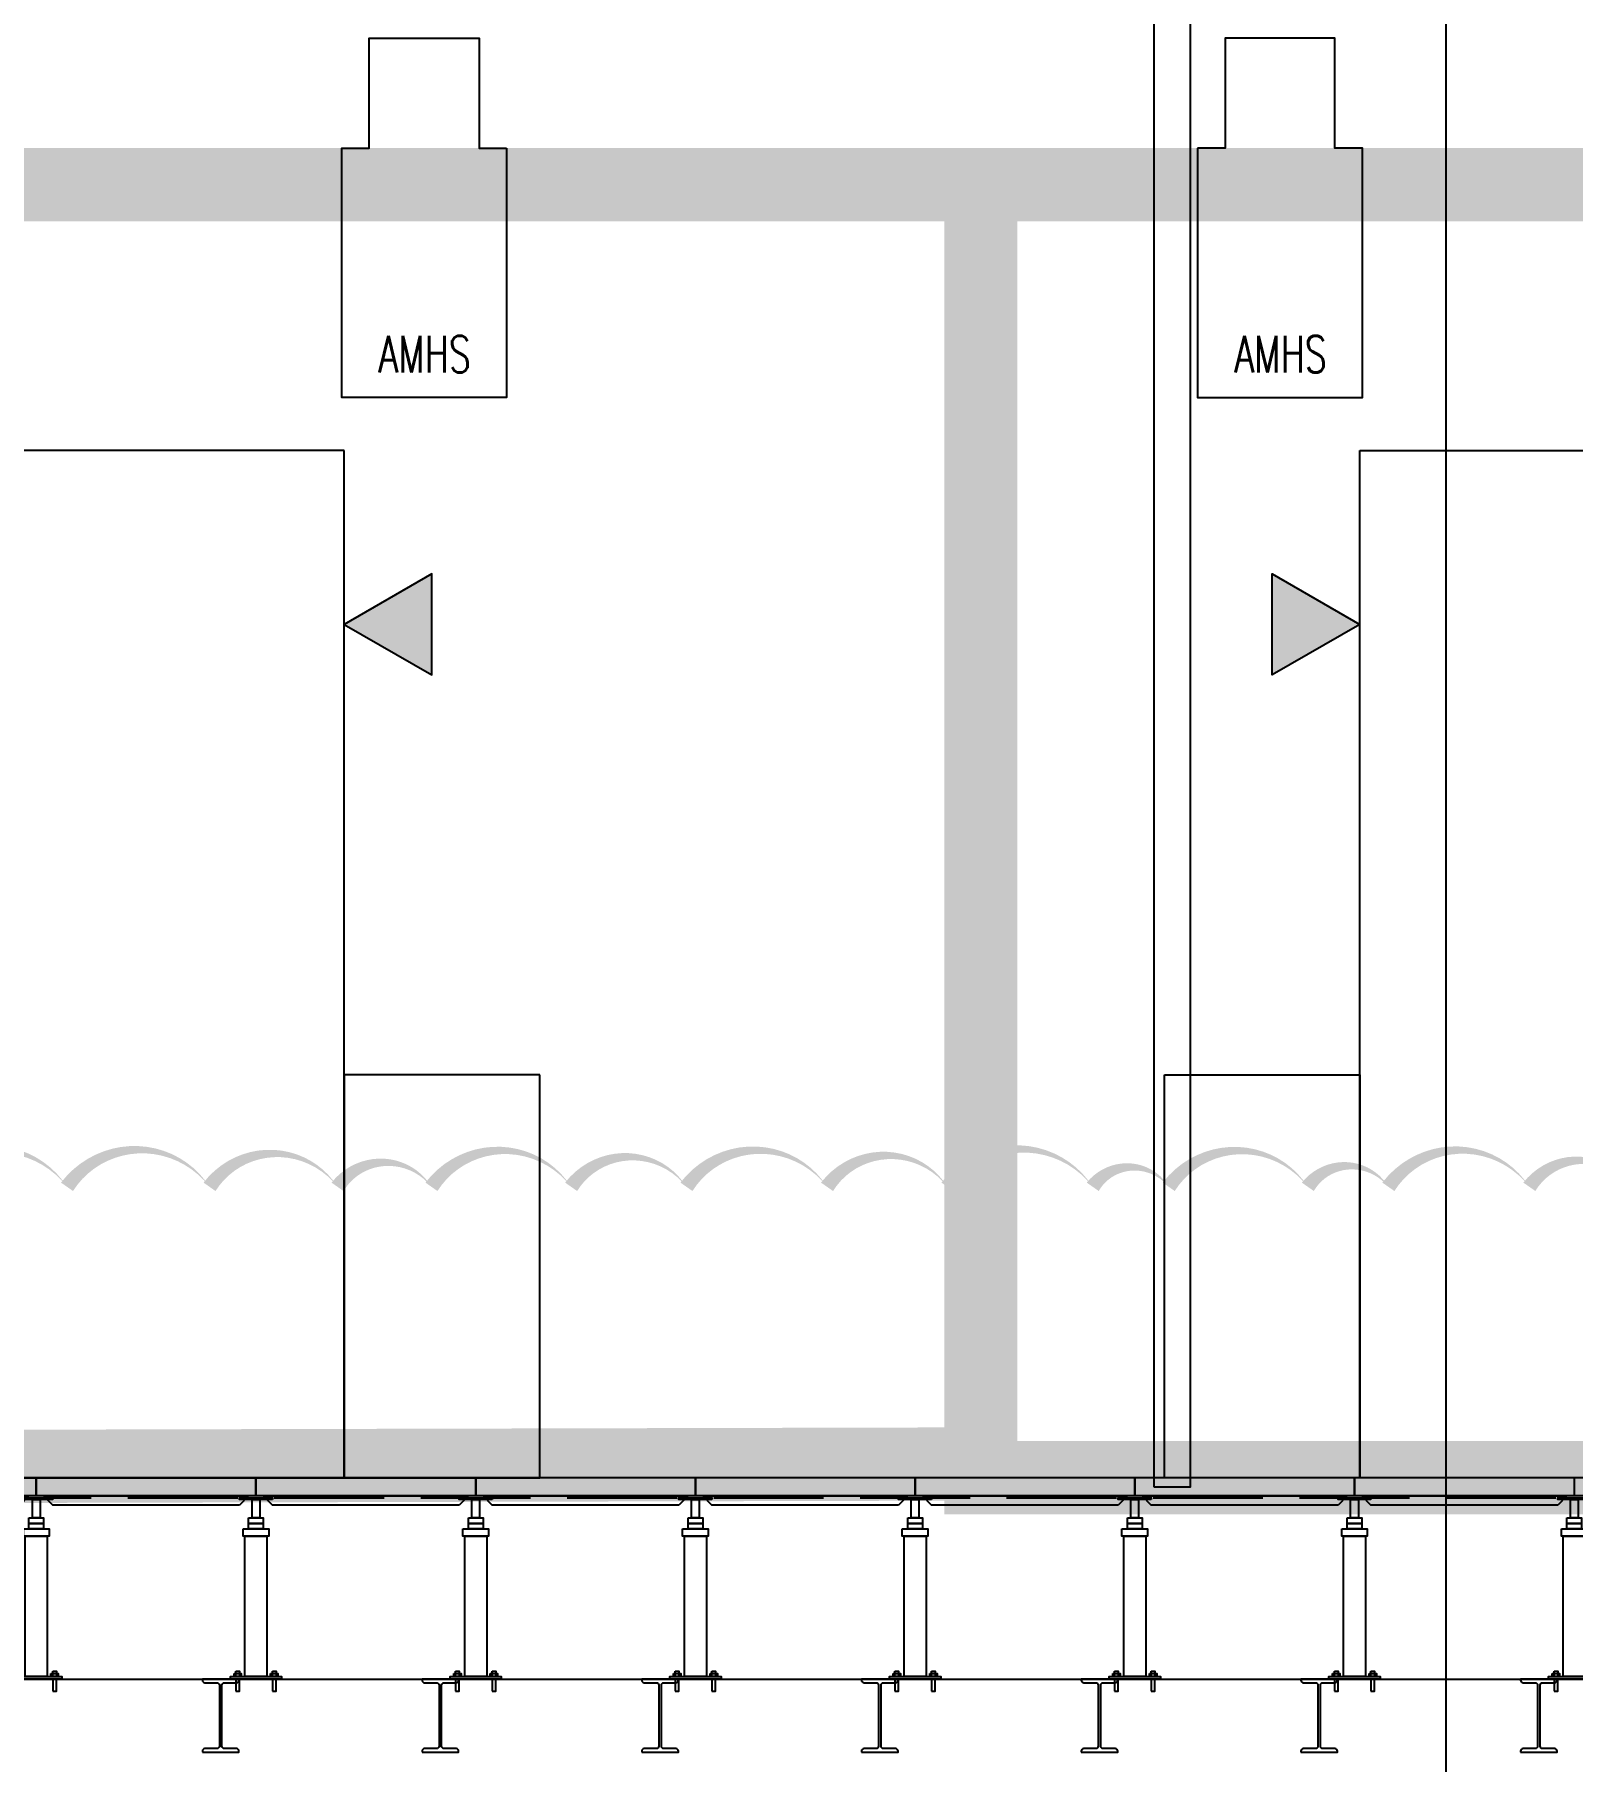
# Model space of a CAD drawing. Extents: x -3080 to 28500, y -1326 to 31609.
# Drawn here: x 4739.5 to 5159.5, y 26588.3 to 27059.9 of the extents above; entities that cross this region are included whole.
import ezdxf
from ezdxf.enums import TextEntityAlignment as Align
from ezdxf.xclip import XClip

# ---------------------------------------------------------------- set-up
doc = ezdxf.new("R2010")
doc.units = 0
doc.header["$LTSCALE"] = 100
doc.header["$XCLIPFRAME"] = 2
doc.linetypes.add('188K-SM-07-F10-MECH-CR PIPE-Y2257103$0$X-S-FAB_SL ALL$0$HIDDEN', pattern=[0.4, 0.3, -0.1])
for name, color, linetype in [('0-xref', 8, 'Continuous'), ('188K-SM-07-F10-MECH-CR PIPE-Y2257103$0$0-BG', 6, 'Continuous'), ('188K-SM-07-F10-MECH-CR PIPE-Y2257103$0$0-CF-BABY 位', 2, 'Continuous'), ('188K-SM-07-F10-MECH-CR PIPE-Y2257103$0$AP2C-SM-08-FNN-340-A(N)-SMP$0$18P2-SM-08-FNN-320-A(9)-20190318-JEN$0$SM-08-FNN-300-A(9)-JEN$0$15P6-SM-08-FNN-320-A(10)-UIS-TCM$0$15P6-SM-08-FNN-320-A(10)-UIS-TCM$0$15P6-SM-08-FNN-320-A(10)-UIS-TCM$0$15P6-SM-08-FNN-320-A(10)-UIS-TCM$0$15P6-SM-08-FNN-320-A(10)-UIS-TCM$0$0-IE-SECTION', 1, 'Continuous'), ('188K-SM-07-F10-MECH-CR PIPE-Y2257103$0$K-RF', 1, 'Continuous'), ('188K-SM-07-F10-MECH-CR PIPE-Y2257103$0$Raised Floor', 1, 'Continuous'), ('188K-SM-07-F10-MECH-CR PIPE-Y2257103$0$X-S-FAB_SL ALL$0$ASP_3', 3, 'Continuous'), ('188K-SM-07-F10-MECH-CR PIPE-Y2257103$0$X-S-FAB_SL ALL$0$ASP_8', 8, 'Continuous'), ('188K-SM-07-F10-MECH-CR PIPE-Y2257103$0$X-S-FAB_SL ALL$0$WALL-RC', 1, 'Continuous')]:
    doc.layers.add(name, color=color, linetype=linetype)
doc.styles.add('188K-SM-07-F10-MECH-CR PIPE-Y2257103$0$AP2C-SM-08-FNN-340-A(N)-SMP$0$18P2-SM-08-FNN-320-A(9)-20190318-JEN$0$SM-08-FNN-300-A(9)-JEN$0$15P6-SM-08-FNN-320-A(10)-UIS-TCM$0$15P6-SM-08-FNN-320-A(10)-UIS-TCM$0$15P6-SM-08-FNN-320-A(10)-UIS-TCM$0$15P6-SM-08-FNN-320-A(10)-UIS-TCM$0$15P6-SM-08-FNN-320-A(10)-UIS-TCM$0$15P6-SM-08-FNN-320-A(10)-UIS-TCM$0$15P6-SM-08-FNN-320-A(10)-UIS-TCM$0$SM-08-FNN-160-0_TOOL(S)$0$ROMANS', font='romans__.ttf')

# ---------------------------------------------------------------- blocks, each defined once
blk = doc.blocks.new('188K-SM-07-F10-MECH-CR PIPE-Y2257103$0$TOOL123')
at = {"layer": '188K-SM-07-F10-MECH-CR PIPE-Y2257103$0$0-CF-BABY 位', "const_width": 20}
for points in [[(4997.96, -83776.14), (3480, -83776.14), (3480, -84129.23), (4997.96, -84125.49)], [(4997.96, -83776.14), (6427.77, -83776.14), (6427.77, -84129.23), (4997.96, -84129.23)]]:
    blk.add_lwpolyline(points, close=True, dxfattribs=at)
blk = doc.blocks.new('188K-SM-07-F10-MECH-CR PIPE-Y2257103$0$X-S-FAB_SL ALL$0$steel_100x200')
at = {"color": 6}
blk.add_lwpolyline([(0, 0), (10, 0), (10, 0.3, 0.414214), (9.3, 1), (6.05, 1, -0.414214), (5.35, 1.7), (5.35, 18.3, -0.414214), (6.05, 19), (9.3, 19, 0.414214), (10, 19.7), (10, 20), (0, 20), (0, 19.7, 0.414214), (0.7, 19), (3.95, 19, -0.414214), (4.65, 18.3), (4.65, 1.7, -0.414214), (3.95, 1), (0.7, 1, 0.414214), (0, 0.3)], format="xyb", close=True, dxfattribs=at)
blk = doc.blocks.new('*U1663')
at = {"layer": '188K-SM-07-F10-MECH-CR PIPE-Y2257103$0$X-S-FAB_SL ALL$0$WALL-RC'}
blk.add_blockref('188K-SM-07-F10-MECH-CR PIPE-Y2257103$0$X-S-FAB_SL ALL$0$steel_100x200', (-5, -10), dxfattribs=at)
blk = doc.blocks.new('*U1664')
at = {"layer": '188K-SM-07-F10-MECH-CR PIPE-Y2257103$0$X-S-FAB_SL ALL$0$WALL-RC', "color": 0, "linetype": 'ByBlock', "lineweight": -2, "transparency": 16777216}
for p in [(2940, 0), (3000, 0), (3060, 0), (3120, 0), (3180, 0), (3240, 0), (3300, 0)]:
    blk.add_blockref('*U1663', p, dxfattribs=at)
blk = doc.blocks.new('188K-SM-07-F10-MECH-CR PIPE-Y2257103$0$X-S-FAB_SL ALL')
at = {"color": 6}
blk.add_line((-2628.521, -72723.977), (19076.479, -72723.977), dxfattribs=at)
at = {"layer": '188K-SM-07-F10-MECH-CR PIPE-Y2257103$0$X-S-FAB_SL ALL$0$ASP_3', "linetype": '188K-SM-07-F10-MECH-CR PIPE-Y2257103$0$X-S-FAB_SL ALL$0$HIDDEN'}
for p, q in [((-2628.521, -72668.977), (19076.479, -72668.977)), ((-2628.521, -72674.477), (19076.479, -72674.477))]:
    blk.add_line(p, q, dxfattribs=at)
at = {"layer": '188K-SM-07-F10-MECH-CR PIPE-Y2257103$0$X-S-FAB_SL ALL$0$ASP_8'}
blk.add_line((651.479, -72848.977), (651.479, -71981.477), dxfattribs=at)
at = {"layer": '188K-SM-07-F10-MECH-CR PIPE-Y2257103$0$X-S-FAB_SL ALL$0$WALL-RC'}
blk.add_blockref('*U1664', (-2623.171, -72733.977), dxfattribs=at)
blk = doc.blocks.new('188K-SM-07-F10-MECH-CR PIPE-Y2257103$0$A$Cf749f455')
at = {"layer": '188K-SM-07-F10-MECH-CR PIPE-Y2257103$0$Raised Floor'}
for points in [[(60, 45), (0, 45), (0, 40), (60, 40)], [(-4.5, 40), (4.5, 40), (4.5, 39.5), (-4.5, 39.5)], [(-4.5, 39), (4.5, 39), (4.5, 39.5), (-4.5, 39.5)], [(1.05, 39), (-1.05, 39), (-1.05, 34), (1.05, 34)], [(4.5, 37.5), (55.5, 37.5), (58, 40), (2, 40)], [(2, 34), (-2, 34), (-2, 32.5), (2, 32.5)], [(3.5, 31), (-3.5, 31), (-3.5, 29), (3.5, 29)], [(3, 29), (-3, 29), (-3, -9.3), (3, -9.3)], [(2, 32.5), (-2, 32.5), (-2, 31), (2, 31)], [(-7, -10), (7, -10), (7, -9.3), (-7, -9.3)], [(-4, -8.5), (-6, -8.5), (-6, -9.3), (-4, -9.3)], [(-4.5, -7.8), (-5.5, -7.8), (-5.5, -9.3), (-4.5, -9.3)], [(6, -8.5), (4, -8.5), (4, -9.3), (6, -9.3)], [(5.5, -7.8), (4.5, -7.8), (4.5, -9.3), (5.5, -9.3)], [(-4.5, -13.3), (-5.5, -13.3), (-5.5, -10), (-4.5, -10)], [(5.5, -13.3), (4.5, -13.3), (4.5, -10), (5.5, -10)]]:
    blk.add_lwpolyline(points, close=True, dxfattribs=at)
blk = doc.blocks.new('188K-SM-07-F10-MECH-CR PIPE-Y2257103$0$A$C31c50ed8')
at = {"layer": '188K-SM-07-F10-MECH-CR PIPE-Y2257103$0$AP2C-SM-08-FNN-340-A(N)-SMP$0$18P2-SM-08-FNN-320-A(9)-20190318-JEN$0$SM-08-FNN-300-A(9)-JEN$0$15P6-SM-08-FNN-320-A(10)-UIS-TCM$0$15P6-SM-08-FNN-320-A(10)-UIS-TCM$0$15P6-SM-08-FNN-320-A(10)-UIS-TCM$0$15P6-SM-08-FNN-320-A(10)-UIS-TCM$0$15P6-SM-08-FNN-320-A(10)-UIS-TCM$0$0-IE-SECTION', "linetype": 'Continuous'}
for color in [2, 256]:
    blk.add_hatch(color=color, dxfattribs=at).paths.add_polyline_path([(0, 0), (23.92, 13.81), (23.92, -13.81)])
at = {"layer": '188K-SM-07-F10-MECH-CR PIPE-Y2257103$0$AP2C-SM-08-FNN-340-A(N)-SMP$0$18P2-SM-08-FNN-320-A(9)-20190318-JEN$0$SM-08-FNN-300-A(9)-JEN$0$15P6-SM-08-FNN-320-A(10)-UIS-TCM$0$15P6-SM-08-FNN-320-A(10)-UIS-TCM$0$15P6-SM-08-FNN-320-A(10)-UIS-TCM$0$15P6-SM-08-FNN-320-A(10)-UIS-TCM$0$15P6-SM-08-FNN-320-A(10)-UIS-TCM$0$0-IE-SECTION', "color": 2}
blk.add_lwpolyline([(0, 0), (23.92, -13.81), (23.92, 13.81)], close=True, dxfattribs=at)
at = {"layer": '188K-SM-07-F10-MECH-CR PIPE-Y2257103$0$AP2C-SM-08-FNN-340-A(N)-SMP$0$18P2-SM-08-FNN-320-A(9)-20190318-JEN$0$SM-08-FNN-300-A(9)-JEN$0$15P6-SM-08-FNN-320-A(10)-UIS-TCM$0$15P6-SM-08-FNN-320-A(10)-UIS-TCM$0$15P6-SM-08-FNN-320-A(10)-UIS-TCM$0$15P6-SM-08-FNN-320-A(10)-UIS-TCM$0$15P6-SM-08-FNN-320-A(10)-UIS-TCM$0$0-IE-SECTION'}
blk.add_lwpolyline([(0, 0), (23.92, -13.81), (23.92, 13.81)], close=True, dxfattribs=at)
blk = doc.blocks.new('*U1647')
at = {"layer": '188K-SM-07-F10-MECH-CR PIPE-Y2257103$0$AP2C-SM-08-FNN-340-A(N)-SMP$0$18P2-SM-08-FNN-320-A(9)-20190318-JEN$0$SM-08-FNN-300-A(9)-JEN$0$15P6-SM-08-FNN-320-A(10)-UIS-TCM$0$15P6-SM-08-FNN-320-A(10)-UIS-TCM$0$15P6-SM-08-FNN-320-A(10)-UIS-TCM$0$15P6-SM-08-FNN-320-A(10)-UIS-TCM$0$15P6-SM-08-FNN-320-A(10)-UIS-TCM$0$0-IE-SECTION'}
for points in [[(22989.13, -72305.88), (22989.13, -72373.98), (23034.13, -72373.98), (23034.13, -72305.88), (23026.63, -72305.88), (23026.63, -72275.88), (22996.63, -72275.88), (22996.63, -72305.88)], [(23033.43, -72388.48), (23557.7, -72388.48), (23557.7, -72668.98), (23033.43, -72668.98)]]:
    blk.add_lwpolyline(points, close=True, dxfattribs=at)
at = {"layer": '188K-SM-07-F10-MECH-CR PIPE-Y2257103$0$AP2C-SM-08-FNN-340-A(N)-SMP$0$18P2-SM-08-FNN-320-A(9)-20190318-JEN$0$SM-08-FNN-300-A(9)-JEN$0$15P6-SM-08-FNN-320-A(10)-UIS-TCM$0$15P6-SM-08-FNN-320-A(10)-UIS-TCM$0$15P6-SM-08-FNN-320-A(10)-UIS-TCM$0$15P6-SM-08-FNN-320-A(10)-UIS-TCM$0$15P6-SM-08-FNN-320-A(10)-UIS-TCM$0$0-IE-SECTION', "color": 1}
blk.add_lwpolyline([(22980.07, -72558.98), (23033.43, -72558.98), (23033.43, -72668.98), (22980.07, -72668.98)], close=True, dxfattribs=at)
at = {"xscale": -1}
blk.add_blockref('188K-SM-07-F10-MECH-CR PIPE-Y2257103$0$A$C31c50ed8', (23033.43, -72435.97), dxfattribs=at)
at = {"layer": '188K-SM-07-F10-MECH-CR PIPE-Y2257103$0$AP2C-SM-08-FNN-340-A(N)-SMP$0$18P2-SM-08-FNN-320-A(9)-20190318-JEN$0$SM-08-FNN-300-A(9)-JEN$0$15P6-SM-08-FNN-320-A(10)-UIS-TCM$0$15P6-SM-08-FNN-320-A(10)-UIS-TCM$0$15P6-SM-08-FNN-320-A(10)-UIS-TCM$0$15P6-SM-08-FNN-320-A(10)-UIS-TCM$0$15P6-SM-08-FNN-320-A(10)-UIS-TCM$0$0-IE-SECTION', "style": '188K-SM-07-F10-MECH-CR PIPE-Y2257103$0$AP2C-SM-08-FNN-340-A(N)-SMP$0$18P2-SM-08-FNN-320-A(9)-20190318-JEN$0$SM-08-FNN-300-A(9)-JEN$0$15P6-SM-08-FNN-320-A(10)-UIS-TCM$0$15P6-SM-08-FNN-320-A(10)-UIS-TCM$0$15P6-SM-08-FNN-320-A(10)-UIS-TCM$0$15P6-SM-08-FNN-320-A(10)-UIS-TCM$0$15P6-SM-08-FNN-320-A(10)-UIS-TCM$0$15P6-SM-08-FNN-320-A(10)-UIS-TCM$0$15P6-SM-08-FNN-320-A(10)-UIS-TCM$0$SM-08-FNN-160-0_TOOL(S)$0$ROMANS', "width": 0.7}
blk.add_text('AMHS', height=10, dxfattribs=at).set_placement((23011.81, -72367.17, 434.91), align=Align.CENTER)
blk = doc.blocks.new('*U1646')
at = {"layer": '188K-SM-07-F10-MECH-CR PIPE-Y2257103$0$AP2C-SM-08-FNN-340-A(N)-SMP$0$18P2-SM-08-FNN-320-A(9)-20190318-JEN$0$SM-08-FNN-300-A(9)-JEN$0$15P6-SM-08-FNN-320-A(10)-UIS-TCM$0$15P6-SM-08-FNN-320-A(10)-UIS-TCM$0$15P6-SM-08-FNN-320-A(10)-UIS-TCM$0$15P6-SM-08-FNN-320-A(10)-UIS-TCM$0$15P6-SM-08-FNN-320-A(10)-UIS-TCM$0$0-IE-SECTION'}
for points in [[(22916.75, -72305.88), (22916.75, -72373.98), (22871.75, -72373.98), (22871.75, -72305.88), (22879.25, -72305.88), (22879.25, -72275.88), (22909.25, -72275.88), (22909.25, -72305.88)], [(22872.45, -72388.48), (22506.36, -72388.48), (22506.36, -72668.98), (22872.45, -72668.98)]]:
    blk.add_lwpolyline(points, close=True, dxfattribs=at)
at = {"layer": '188K-SM-07-F10-MECH-CR PIPE-Y2257103$0$AP2C-SM-08-FNN-340-A(N)-SMP$0$18P2-SM-08-FNN-320-A(9)-20190318-JEN$0$SM-08-FNN-300-A(9)-JEN$0$15P6-SM-08-FNN-320-A(10)-UIS-TCM$0$15P6-SM-08-FNN-320-A(10)-UIS-TCM$0$15P6-SM-08-FNN-320-A(10)-UIS-TCM$0$15P6-SM-08-FNN-320-A(10)-UIS-TCM$0$15P6-SM-08-FNN-320-A(10)-UIS-TCM$0$0-IE-SECTION', "color": 1}
blk.add_lwpolyline([(22925.82, -72558.98), (22872.45, -72558.98), (22872.45, -72668.98), (22925.82, -72668.98)], close=True, dxfattribs=at)
blk.add_blockref('188K-SM-07-F10-MECH-CR PIPE-Y2257103$0$A$C31c50ed8', (22872.45, -72435.97))
at = {"layer": '188K-SM-07-F10-MECH-CR PIPE-Y2257103$0$AP2C-SM-08-FNN-340-A(N)-SMP$0$18P2-SM-08-FNN-320-A(9)-20190318-JEN$0$SM-08-FNN-300-A(9)-JEN$0$15P6-SM-08-FNN-320-A(10)-UIS-TCM$0$15P6-SM-08-FNN-320-A(10)-UIS-TCM$0$15P6-SM-08-FNN-320-A(10)-UIS-TCM$0$15P6-SM-08-FNN-320-A(10)-UIS-TCM$0$15P6-SM-08-FNN-320-A(10)-UIS-TCM$0$0-IE-SECTION', "style": '188K-SM-07-F10-MECH-CR PIPE-Y2257103$0$AP2C-SM-08-FNN-340-A(N)-SMP$0$18P2-SM-08-FNN-320-A(9)-20190318-JEN$0$SM-08-FNN-300-A(9)-JEN$0$15P6-SM-08-FNN-320-A(10)-UIS-TCM$0$15P6-SM-08-FNN-320-A(10)-UIS-TCM$0$15P6-SM-08-FNN-320-A(10)-UIS-TCM$0$15P6-SM-08-FNN-320-A(10)-UIS-TCM$0$15P6-SM-08-FNN-320-A(10)-UIS-TCM$0$15P6-SM-08-FNN-320-A(10)-UIS-TCM$0$15P6-SM-08-FNN-320-A(10)-UIS-TCM$0$SM-08-FNN-160-0_TOOL(S)$0$ROMANS', "width": 0.7}
blk.add_text('AMHS', height=10, dxfattribs=at).set_placement((22894.4, -72367.17, 434.91), align=Align.CENTER)
blk = doc.blocks.new('188K-SM-07-F10-MECH-CR PIPE-Y2257103')
at = {"layer": '188K-SM-07-F10-MECH-CR PIPE-Y2257103$0$K-RF'}
blk.add_lwpolyline([(5045.229, 26663.286), (5055.229, 26663.286), (5055.229, 27083.286), (5045.229, 27083.286)], close=True, dxfattribs=at)
blk.add_blockref('188K-SM-07-F10-MECH-CR PIPE-Y2257103$0$TOOL123', (0, 110795.018))
ref = blk.add_blockref('188K-SM-07-F10-MECH-CR PIPE-Y2257103$0$X-S-FAB_SL ALL', (4473.521, 99334.763))
XClip(ref).set_block_clipping_path([(-7553.4648570136, -75341.9369645483), (24026.2025623869, -67725.7696244382)])
blk.add_lwpolyline([(5175.549, 26745.21, 0, 4, 0.5205671), (5147.75, 26745.21, 0, 4, 0.5205671), (5109.251, 26745.21, 0, 4, 0.5205671), (5087.254, 26745.21, 0, 4, 0.5205671), (5049.269, 26745.21, 0, 4, 0.5205671), (5028.512, 26745.21, 0, 4, 0.5205671), (4988.835, 26745.21, 0, 4, 0.5205671), (4955.958, 26745.21, 0, 4, 0.5205671), (4917.56, 26745.21, 0, 4, 0.5205671), (4886.066, 26745.21, 0, 4, 0.5205671), (4847.924, 26745.21, 0, 4, 0.5205671), (4822.27, 26745.21, 0, 4, 0.5205671), (4787.316, 26745.21, 0, 4, 0.5205671), (4748.397, 26745.21, 0, 4, 0.5205671), (4709.078, 26745.21, 0, 4, 0.5205671)], format="xyseb")
at = {"xscale": -1}
for p in [(4740, 26620.786), (4800, 26620.786), (4860, 26620.786), (4920, 26620.786), (4980, 26620.786), (5040, 26620.786), (5100, 26620.786), (5160, 26620.786)]:
    blk.add_blockref('188K-SM-07-F10-MECH-CR PIPE-Y2257103$0$A$Cf749f455', p, dxfattribs=at)
at = {"layer": '188K-SM-07-F10-MECH-CR PIPE-Y2257103$0$0-BG'}
for name, p in [('*U1646', (-18048.327, 99334.763)), ('*U1647', (-17931.983, 99334.763))]:
    blk.add_blockref(name, p, dxfattribs=at)

msp = doc.modelspace()

# ---------------------------------------------------------------- block references
at = {"layer": '0-xref'}
msp.add_blockref('188K-SM-07-F10-MECH-CR PIPE-Y2257103', (0, 0), dxfattribs=at)

doc.saveas('drawing.dxf')
